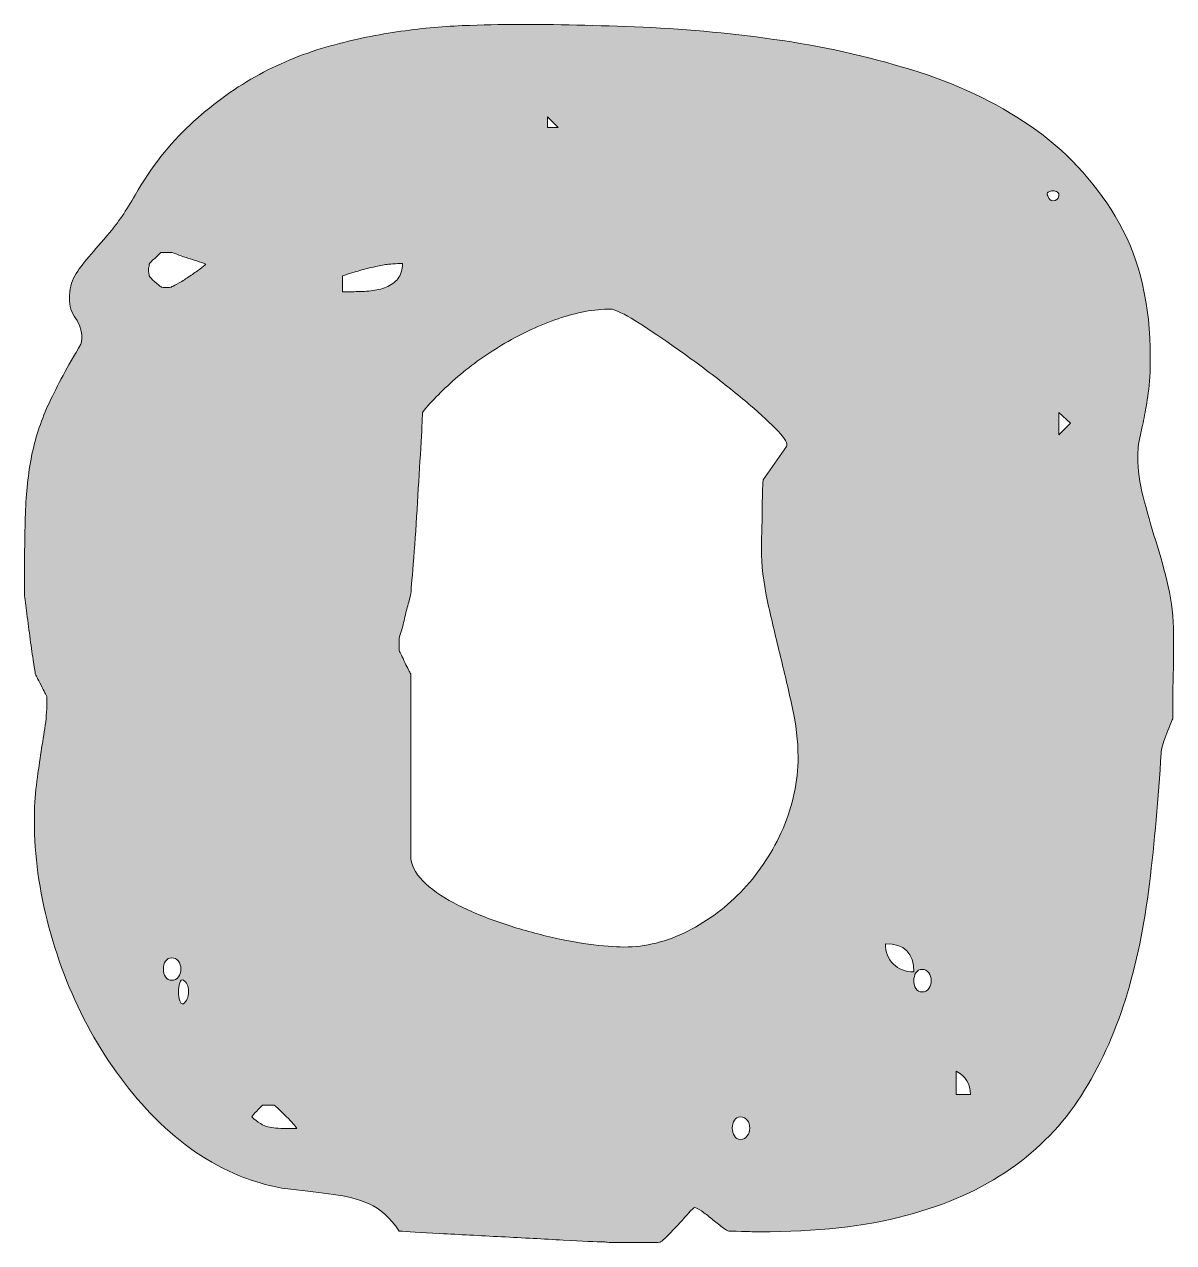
# Model space of a CAD drawing. Header units: inches. Extents: x 150 to 930, y -901 to -180.
# Drawn here: x 252.3 to 375.8, y -596.3 to -465.3 of the extents above; entities that cross this region are included whole.
import ezdxf

# ---------------------------------------------------------------- set-up
doc = ezdxf.new("R2010")
doc.units = ezdxf.units.IN
doc.header["$MEASUREMENT"] = 0
doc.layers.add('Layer 1', color=7, linetype='Continuous')

# ---------------------------------------------------------------- blocks, each defined once
blk = doc.blocks.new('block 3')
at = {"layer": 'Layer 1', "true_color": 0x2a4f7b}
h = blk.add_hatch(color=167, dxfattribs=at)
h.dxf.hatch_style = 2
edge = h.paths.add_edge_path()
edge.add_spline(control_points=[(253.43, -535.13), (253.43, -535.01), (253.37, -534.59), (253.25, -533.87), (253.13, -533.16), (253.01, -532.34), (252.89, -531.41), (252.77, -530.49), (252.66, -529.58), (252.54, -528.68), (252.42, -527.79), (252.33, -527.07), (252.27, -526.53), (252.27, -526.53), (252.27, -526), (252.27, -526), (252.27, -522.6), (252.31, -519.76), (252.4, -517.5), (252.49, -515.23), (252.73, -513.19), (253.12, -511.37), (253.51, -509.55), (254.12, -507.74), (254.95, -505.95), (255.79, -504.16), (256.92, -502.07), (258.35, -499.69), (258.35, -499.63), (258.37, -499.54), (258.4, -499.42), (258.43, -499.3), (258.44, -499.18), (258.44, -499.06), (258.44, -498.22), (258.22, -497.51), (257.77, -496.91), (257.32, -496.32), (257.1, -495.6), (257.1, -494.76), (257.1, -493.81), (257.29, -493.01), (257.68, -492.35), (258.07, -491.69), (258.58, -491.01), (259.2, -490.29), (259.83, -489.57), (260.57, -488.71), (261.44, -487.69), (262.3, -486.68), (263.21, -485.34), (264.17, -483.67), (265.9, -480.68), (267.87, -478.16), (270.08, -476.11), (272.28, -474.05), (274.61, -472.33), (277.06, -470.96), (279.5, -469.59), (282.04, -468.53), (284.66, -467.78), (287.29, -467.04), (289.82, -466.49), (292.27, -466.13), (294.72, -465.77), (297.06, -465.55), (299.3, -465.46), (301.53, -465.37), (303.49, -465.32), (305.16, -465.32), (309.27, -465.32), (313.81, -465.43), (318.76, -465.63), (323.71, -465.84), (328.71, -466.32), (333.75, -467.07), (338.79, -467.81), (343.68, -468.95), (348.43, -470.47), (353.17, -471.99), (357.38, -474.08), (361.05, -476.73), (364.72, -479.39), (367.67, -482.7), (369.91, -486.67), (372.14, -490.63), (373.26, -495.45), (373.26, -501.12), (373.26, -502.61), (373.19, -503.88), (373.04, -504.92), (372.89, -505.97), (372.74, -506.86), (372.59, -507.61), (372.44, -508.35), (372.29, -509.05), (372.14, -509.71), (371.99, -510.37), (371.92, -511.08), (371.92, -511.86), (371.92, -513.17), (372.11, -514.59), (372.5, -516.11), (372.89, -517.63), (373.34, -519.2), (373.84, -520.81), (374.35, -522.42), (374.8, -524.06), (375.19, -525.73), (375.57, -527.4), (375.77, -529.1), (375.77, -530.83), (375.77, -531.19), (375.77, -531.8), (375.77, -532.67), (375.77, -533.53), (375.75, -534.44), (375.72, -535.39), (375.69, -536.35), (375.68, -537.26), (375.68, -538.12), (375.68, -538.99), (375.68, -539.6), (375.68, -539.96), (375.62, -540.08), (375.51, -540.32), (375.36, -540.67), (375.21, -541.03), (375.07, -541.41), (374.92, -541.79), (374.77, -542.18), (374.65, -542.54), (374.56, -542.87), (374.47, -543.2), (374.43, -543.45), (374.43, -543.63), (374.13, -548.52), (373.71, -553.2), (373.17, -557.68), (372.63, -562.15), (371.77, -566.3), (370.58, -570.12), (369.38, -573.94), (367.8, -577.38), (365.83, -580.46), (363.86, -583.53), (361.33, -586.15), (358.23, -588.33), (355.12, -590.51), (351.38, -592.18), (347, -593.34), (342.61, -594.51), (337.38, -595.09), (331.29, -595.09), (330.81, -595.09), (330.16, -595.07), (329.32, -595.04), (328.48, -595.01), (328.04, -595), (327.98, -595), (327.86, -595), (327.62, -594.86), (327.26, -594.59), (326.9, -594.33), (326.53, -594.03), (326.14, -593.7), (325.75, -593.37), (325.38, -593.09), (325.03, -592.85), (324.67, -592.61), (324.43, -592.49), (324.31, -592.49), (324.19, -592.49), (323.96, -592.69), (323.64, -593.07), (323.31, -593.46), (322.94, -593.88), (322.52, -594.33), (322.1, -594.77), (321.71, -595.18), (321.36, -595.53), (321, -595.89), (320.76, -596.1), (320.64, -596.16), (320.64, -596.22), (320.31, -596.25), (319.65, -596.25), (319, -596.25), (318.49, -596.25), (318.13, -596.25), (317.78, -596.25), (317.13, -596.25), (316.21, -596.25), (315.28, -596.25), (314.73, -596.22), (314.55, -596.16), (313.72, -596.16), (312.26, -596.1), (310.17, -595.98), (308.08, -595.86), (305.87, -595.74), (303.55, -595.62), (301.22, -595.5), (299.01, -595.38), (296.92, -595.27), (294.83, -595.15), (293.37, -595.06), (292.54, -595), (291.58, -593.56), (290.51, -592.6), (289.32, -592.09), (288.12, -591.58), (286.84, -591.24), (285.47, -591.06), (284.1, -590.88), (282.57, -590.7), (280.91, -590.52), (279.23, -590.34), (277.41, -589.87), (275.45, -589.09), (272.1, -587.72), (269.08, -585.66), (266.36, -582.92), (263.65, -580.17), (261.32, -577.04), (259.38, -573.52), (257.44, -570), (255.95, -566.27), (254.91, -562.33), (253.86, -558.39), (253.34, -554.61), (253.34, -550.97), (253.34, -549.53), (253.42, -548.24), (253.56, -547.07), (253.71, -545.91), (253.86, -544.84), (254.01, -543.85), (254.16, -542.87), (254.31, -541.91), (254.46, -540.99), (254.61, -540.06), (254.68, -539.12), (254.68, -538.17), (254.68, -538.17), (254.68, -537.54), (254.68, -537.54), (254.62, -537.42), (254.42, -537.02), (254.06, -536.33), (253.7, -535.65), (253.49, -535.25), (253.43, -535.13)], knot_values=[0, 0, 0, 0, 1, 1, 1, 2, 2, 2, 3, 3, 3, 4, 4, 4, 5, 5, 5, 6, 6, 6, 7, 7, 7, 8, 8, 8, 9, 9, 9, 10, 10, 10, 11, 11, 11, 12, 12, 12, 13, 13, 13, 14, 14, 14, 15, 15, 15, 16, 16, 16, 17, 17, 17, 18, 18, 18, 19, 19, 19, 20, 20, 20, 21, 21, 21, 22, 22, 22, 23, 23, 23, 24, 24, 24, 25, 25, 25, 26, 26, 26, 27, 27, 27, 28, 28, 28, 29, 29, 29, 30, 30, 30, 31, 31, 31, 32, 32, 32, 33, 33, 33, 34, 34, 34, 35, 35, 35, 36, 36, 36, 37, 37, 37, 38, 38, 38, 39, 39, 39, 40, 40, 40, 41, 41, 41, 42, 42, 42, 43, 43, 43, 44, 44, 44, 45, 45, 45, 46, 46, 46, 47, 47, 47, 48, 48, 48, 49, 49, 49, 50, 50, 50, 51, 51, 51, 52, 52, 52, 53, 53, 53, 54, 54, 54, 55, 55, 55, 56, 56, 56, 57, 57, 57, 58, 58, 58, 59, 59, 59, 60, 60, 60, 61, 61, 61, 62, 62, 62, 63, 63, 63, 64, 64, 64, 65, 65, 65, 66, 66, 66, 67, 67, 67, 68, 68, 68, 69, 69, 69, 70, 70, 70, 71, 71, 71, 72, 72, 72, 73, 73, 73, 74, 74, 74, 75, 75, 75, 76, 76, 76, 77, 77, 77, 78, 78, 78, 79, 79, 79, 80, 80, 80, 81, 81, 81, 82, 82, 82, 83, 83, 83, 84, 84, 84, 84], degree=3, periodic=1)
edge = h.paths.add_edge_path()
edge.add_spline(control_points=[(265.69, -491.09), (265.69, -491.09), (265.69, -491.36), (265.69, -491.36), (265.63, -491.42), (265.6, -491.54), (265.6, -491.72), (265.6, -491.84), (265.62, -491.96), (265.65, -492.08), (265.68, -492.2), (265.69, -492.29), (265.69, -492.35), (265.75, -492.47), (265.94, -492.68), (266.27, -492.98), (266.6, -493.27), (266.82, -493.45), (266.94, -493.51), (266.94, -493.57), (267.02, -493.6), (267.17, -493.6), (267.32, -493.6), (267.42, -493.6), (267.48, -493.6), (267.6, -493.6), (267.73, -493.6), (267.88, -493.6), (268.03, -493.6), (268.11, -493.57), (268.11, -493.51), (268.29, -493.45), (268.55, -493.32), (268.91, -493.11), (269.27, -492.9), (269.64, -492.66), (270.03, -492.39), (270.42, -492.12), (270.78, -491.87), (271.11, -491.63), (271.43, -491.39), (271.66, -491.22), (271.78, -491.09), (271.66, -491.04), (271.42, -490.95), (271.06, -490.83), (270.7, -490.71), (270.33, -490.59), (269.94, -490.47), (269.55, -490.35), (269.2, -490.23), (268.87, -490.11), (268.54, -489.99), (268.29, -489.9), (268.11, -489.84), (268.11, -489.84), (267.48, -489.84), (267.48, -489.84), (267.48, -489.84), (266.94, -489.84), (266.94, -489.84), (266.82, -489.96), (266.6, -490.17), (266.27, -490.47), (265.94, -490.77), (265.75, -490.98), (265.69, -491.09)], knot_values=[0, 0, 0, 0, 1, 1, 1, 2, 2, 2, 3, 3, 3, 4, 4, 4, 5, 5, 5, 6, 6, 6, 7, 7, 7, 8, 8, 8, 9, 9, 9, 10, 10, 10, 11, 11, 11, 12, 12, 12, 13, 13, 13, 14, 14, 14, 15, 15, 15, 16, 16, 16, 17, 17, 17, 18, 18, 18, 19, 19, 19, 20, 20, 20, 21, 21, 21, 22, 22, 22, 22], degree=3, periodic=1)
edge = h.paths.add_edge_path()
edge.add_spline(control_points=[(268.11, -565.64), (267.81, -565.64), (267.58, -565.76), (267.44, -566), (267.29, -566.24), (267.21, -566.52), (267.21, -566.85), (267.21, -567.18), (267.29, -567.46), (267.44, -567.7), (267.58, -567.94), (267.81, -568.06), (268.11, -568.06), (268.4, -568.06), (268.64, -567.94), (268.82, -567.7), (269, -567.46), (269.09, -567.18), (269.09, -566.85), (269.09, -566.52), (269, -566.24), (268.82, -566), (268.64, -565.76), (268.4, -565.64), (268.11, -565.64)], knot_values=[0, 0, 0, 0, 1, 1, 1, 2, 2, 2, 3, 3, 3, 4, 4, 4, 5, 5, 5, 6, 6, 6, 7, 7, 7, 8, 8, 8, 8], degree=3, periodic=1)
edge = h.paths.add_edge_path()
edge.add_spline(control_points=[(269.36, -568.06), (269.18, -567.94), (269.05, -568.03), (268.96, -568.33), (268.87, -568.63), (268.82, -568.95), (268.82, -569.31), (268.82, -569.67), (268.87, -569.98), (268.96, -570.25), (269.05, -570.52), (269.18, -570.63), (269.36, -570.57), (269.72, -570.33), (269.9, -569.89), (269.9, -569.27), (269.9, -568.64), (269.72, -568.24), (269.36, -568.06)], knot_values=[0, 0, 0, 0, 1, 1, 1, 2, 2, 2, 3, 3, 3, 4, 4, 4, 5, 5, 5, 6, 6, 6, 6], degree=3, periodic=1)
edge = h.paths.add_edge_path()
edge.add_spline(control_points=[(276.7, -582.74), (277.35, -583.33), (277.94, -583.69), (278.44, -583.81), (278.95, -583.93), (279.59, -583.99), (280.37, -583.99), (280.37, -583.99), (281.53, -583.99), (281.53, -583.99), (281.41, -583.75), (281.04, -583.32), (280.41, -582.69), (279.79, -582.06), (279.35, -581.66), (279.11, -581.48), (279.11, -581.48), (278.58, -581.48), (278.58, -581.48), (278.58, -581.48), (277.86, -581.48), (277.86, -581.48), (277.74, -581.6), (277.53, -581.81), (277.24, -582.11), (276.94, -582.41), (276.76, -582.62), (276.7, -582.74)], knot_values=[0, 0, 0, 0, 1, 1, 1, 2, 2, 2, 3, 3, 3, 4, 4, 4, 5, 5, 5, 6, 6, 6, 7, 7, 7, 8, 8, 8, 9, 9, 9, 9], degree=3, periodic=1)
edge = h.paths.add_edge_path()
edge.add_spline(control_points=[(286.45, -494.05), (286.45, -494.05), (287.71, -494.05), (287.71, -494.05), (288.3, -494.05), (288.9, -494.02), (289.5, -493.96), (290.09, -493.9), (290.64, -493.77), (291.15, -493.56), (291.66, -493.35), (292.08, -493.05), (292.4, -492.66), (292.73, -492.27), (292.9, -491.72), (292.9, -491.01), (292.78, -491.01), (292.52, -491.02), (292.14, -491.05), (291.75, -491.08), (291.49, -491.09), (291.38, -491.09), (291.02, -491.16), (290.56, -491.24), (289.99, -491.36), (289.42, -491.48), (288.87, -491.62), (288.33, -491.77), (287.8, -491.92), (287.17, -492.11), (286.45, -492.35), (286.45, -492.35), (286.45, -494.05), (286.45, -494.05)], knot_values=[0, 0, 0, 0, 1, 1, 1, 2, 2, 2, 3, 3, 3, 4, 4, 4, 5, 5, 5, 6, 6, 6, 7, 7, 7, 8, 8, 8, 9, 9, 9, 10, 10, 10, 11, 11, 11, 11], degree=3, periodic=1)
edge = h.paths.add_edge_path()
edge.add_spline(control_points=[(292.54, -532.08), (292.54, -532.08), (292.54, -532.62), (292.54, -532.62), (292.66, -532.86), (292.87, -533.29), (293.16, -533.92), (293.46, -534.54), (293.67, -534.95), (293.79, -535.13), (293.79, -535.13), (293.79, -554.64), (293.79, -554.64), (293.79, -555.59), (294.22, -556.5), (295.09, -557.36), (295.95, -558.23), (297.06, -559.02), (298.4, -559.74), (299.74, -560.45), (301.26, -561.11), (302.96, -561.71), (304.67, -562.3), (306.37, -562.81), (308.07, -563.23), (309.77, -563.65), (311.38, -563.96), (312.9, -564.17), (314.42, -564.38), (315.69, -564.48), (316.7, -564.48), (319.03, -564.48), (321.31, -563.91), (323.55, -562.78), (325.79, -561.65), (327.78, -560.14), (329.54, -558.26), (331.3, -556.38), (332.72, -554.2), (333.8, -551.73), (334.87, -549.25), (335.41, -546.7), (335.41, -544.08), (335.41, -542.35), (335.2, -540.54), (334.78, -538.66), (334.36, -536.78), (333.91, -534.87), (333.44, -532.93), (332.96, -530.99), (332.51, -529.07), (332.09, -527.16), (331.68, -525.25), (331.47, -523.43), (331.47, -521.7), (331.47, -521.22), (331.48, -520.58), (331.51, -519.78), (331.54, -518.97), (331.56, -518.17), (331.56, -517.36), (331.56, -516.56), (331.57, -515.86), (331.6, -515.26), (331.63, -514.66), (331.65, -514.33), (331.65, -514.27), (331.65, -514.27), (334.15, -510.7), (334.15, -510.7), (334.33, -510.4), (334.03, -509.84), (333.26, -509.04), (332.48, -508.23), (331.45, -507.28), (330.17, -506.18), (328.89, -505.07), (327.45, -503.92), (325.87, -502.73), (324.29, -501.54), (322.77, -500.43), (321.31, -499.42), (319.85, -498.4), (318.57, -497.57), (317.46, -496.91), (316.36, -496.26), (315.63, -495.93), (315.27, -495.93), (313.48, -495.93), (311.6, -496.27), (309.63, -496.96), (307.66, -497.64), (305.75, -498.52), (303.9, -499.6), (302.05, -500.67), (300.37, -501.87), (298.85, -503.18), (297.33, -504.49), (296.06, -505.77), (295.04, -507.02), (295.04, -507.74), (294.98, -509.02), (294.87, -510.87), (294.74, -512.72), (294.63, -514.68), (294.51, -516.73), (294.39, -518.79), (294.25, -520.76), (294.11, -522.64), (293.96, -524.52), (293.85, -525.82), (293.79, -526.53), (293.79, -526.65), (293.72, -526.95), (293.57, -527.43), (293.42, -527.91), (293.28, -528.43), (293.16, -529), (293.05, -529.56), (292.91, -530.09), (292.76, -530.56), (292.61, -531.04), (292.54, -531.34), (292.54, -531.46), (292.54, -531.46), (292.54, -532.08), (292.54, -532.08)], knot_values=[0, 0, 0, 0, 1, 1, 1, 2, 2, 2, 3, 3, 3, 4, 4, 4, 5, 5, 5, 6, 6, 6, 7, 7, 7, 8, 8, 8, 9, 9, 9, 10, 10, 10, 11, 11, 11, 12, 12, 12, 13, 13, 13, 14, 14, 14, 15, 15, 15, 16, 16, 16, 17, 17, 17, 18, 18, 18, 19, 19, 19, 20, 20, 20, 21, 21, 21, 22, 22, 22, 23, 23, 23, 24, 24, 24, 25, 25, 25, 26, 26, 26, 27, 27, 27, 28, 28, 28, 29, 29, 29, 30, 30, 30, 31, 31, 31, 32, 32, 32, 33, 33, 33, 34, 34, 34, 35, 35, 35, 36, 36, 36, 37, 37, 37, 38, 38, 38, 39, 39, 39, 40, 40, 40, 41, 41, 41, 42, 42, 42, 42], degree=3, periodic=1)
h.paths.add_polyline_path([(308.47, -476.42), (309.63, -476.42), (308.47, -475.25)])
edge = h.paths.add_edge_path()
edge.add_spline(control_points=[(329.23, -582.74), (328.93, -582.74), (328.71, -582.86), (328.56, -583.1), (328.41, -583.33), (328.34, -583.62), (328.34, -583.94), (328.34, -584.27), (328.41, -584.56), (328.56, -584.79), (328.71, -585.03), (328.93, -585.15), (329.23, -585.15), (329.53, -585.15), (329.77, -585.03), (329.95, -584.79), (330.13, -584.56), (330.22, -584.27), (330.22, -583.94), (330.22, -583.62), (330.13, -583.33), (329.95, -583.1), (329.77, -582.86), (329.53, -582.74), (329.23, -582.74)], knot_values=[0, 0, 0, 0, 1, 1, 1, 2, 2, 2, 3, 3, 3, 4, 4, 4, 5, 5, 5, 6, 6, 6, 7, 7, 7, 8, 8, 8, 8], degree=3, periodic=1)
edge = h.paths.add_edge_path()
edge.add_spline(control_points=[(347.85, -567.16), (347.85, -565.14), (346.83, -564.12), (344.8, -564.12), (344.8, -565.02), (345.08, -565.75), (345.65, -566.31), (346.22, -566.88), (346.95, -567.16), (347.85, -567.16)], knot_values=[0, 0, 0, 0, 1, 1, 1, 2, 2, 2, 3, 3, 3, 3], degree=3, periodic=1)
edge = h.paths.add_edge_path()
edge.add_spline(control_points=[(348.74, -566.89), (348.44, -566.89), (348.22, -567.02), (348.07, -567.25), (347.92, -567.49), (347.85, -567.78), (347.85, -568.1), (347.85, -568.43), (347.92, -568.72), (348.07, -568.95), (348.22, -569.19), (348.44, -569.31), (348.74, -569.31), (349.04, -569.31), (349.28, -569.19), (349.46, -568.95), (349.63, -568.72), (349.72, -568.43), (349.72, -568.1), (349.72, -567.78), (349.63, -567.49), (349.46, -567.25), (349.28, -567.02), (349.04, -566.89), (348.74, -566.89)], knot_values=[0, 0, 0, 0, 1, 1, 1, 2, 2, 2, 3, 3, 3, 4, 4, 4, 5, 5, 5, 6, 6, 6, 7, 7, 7, 8, 8, 8, 8], degree=3, periodic=1)
edge = h.paths.add_edge_path()
edge.add_spline(control_points=[(353.93, -580.32), (353.93, -579.19), (353.42, -578.35), (352.41, -577.81), (352.41, -577.81), (352.41, -580.32), (352.41, -580.32), (352.41, -580.32), (353.93, -580.32), (353.93, -580.32)], knot_values=[0, 0, 0, 0, 1, 1, 1, 2, 2, 2, 3, 3, 3, 3], degree=3, periodic=1)
edge = h.paths.add_edge_path()
edge.add_spline(control_points=[(363.42, -483.76), (363.48, -483.58), (363.43, -483.44), (363.28, -483.35), (363.13, -483.26), (362.97, -483.22), (362.79, -483.22), (362.61, -483.22), (362.45, -483.26), (362.3, -483.35), (362.15, -483.44), (362.13, -483.58), (362.25, -483.76), (362.37, -484.11), (362.55, -484.29), (362.79, -484.29), (363.15, -484.29), (363.36, -484.11), (363.42, -483.76)], knot_values=[0, 0, 0, 0, 1, 1, 1, 2, 2, 2, 3, 3, 3, 4, 4, 4, 5, 5, 5, 6, 6, 6, 6], degree=3, periodic=1)
h.paths.add_polyline_path([(363.42, -507.02), (363.42, -509.44), (364.67, -508.19)])
at = {"layer": 'Layer 1', "lineweight": 0}
for points in [[(308.47, -476.42), (309.63, -476.42), (308.47, -475.25), (308.47, -476.42)], [(363.42, -507.02), (363.42, -509.44), (364.67, -508.19), (363.42, -507.02)]]:
    blk.add_lwpolyline(points, dxfattribs=at)
for points, knots in [([(253.43, -535.13), (253.43, -535.01), (253.37, -534.59), (253.25, -533.87), (253.13, -533.16), (253.01, -532.34), (252.89, -531.41), (252.77, -530.49), (252.66, -529.58), (252.54, -528.68), (252.42, -527.79), (252.33, -527.07), (252.27, -526.53), (252.27, -526.53), (252.27, -526), (252.27, -526), (252.27, -522.6), (252.31, -519.76), (252.4, -517.5), (252.49, -515.23), (252.73, -513.19), (253.12, -511.37), (253.51, -509.55), (254.12, -507.74), (254.95, -505.95), (255.79, -504.16), (256.92, -502.07), (258.35, -499.69), (258.35, -499.63), (258.37, -499.54), (258.4, -499.42), (258.43, -499.3), (258.44, -499.18), (258.44, -499.06), (258.44, -498.22), (258.22, -497.51), (257.77, -496.91), (257.32, -496.32), (257.1, -495.6), (257.1, -494.76), (257.1, -493.81), (257.29, -493.01), (257.68, -492.35), (258.07, -491.69), (258.58, -491.01), (259.2, -490.29), (259.83, -489.57), (260.57, -488.71), (261.44, -487.69), (262.3, -486.68), (263.21, -485.34), (264.17, -483.67), (265.9, -480.68), (267.87, -478.16), (270.08, -476.11), (272.28, -474.05), (274.61, -472.33), (277.06, -470.96), (279.5, -469.59), (282.04, -468.53), (284.66, -467.78), (287.29, -467.04), (289.82, -466.49), (292.27, -466.13), (294.72, -465.77), (297.06, -465.55), (299.3, -465.46), (301.53, -465.37), (303.49, -465.32), (305.16, -465.32), (309.27, -465.32), (313.81, -465.43), (318.76, -465.63), (323.71, -465.84), (328.71, -466.32), (333.75, -467.07), (338.79, -467.81), (343.68, -468.95), (348.43, -470.47), (353.17, -471.99), (357.38, -474.08), (361.05, -476.73), (364.72, -479.39), (367.67, -482.7), (369.91, -486.67), (372.14, -490.63), (373.26, -495.45), (373.26, -501.12), (373.26, -502.61), (373.19, -503.88), (373.04, -504.92), (372.89, -505.97), (372.74, -506.86), (372.59, -507.61), (372.44, -508.35), (372.29, -509.05), (372.14, -509.71), (371.99, -510.37), (371.92, -511.08), (371.92, -511.86), (371.92, -513.17), (372.11, -514.59), (372.5, -516.11), (372.89, -517.63), (373.34, -519.2), (373.84, -520.81), (374.35, -522.42), (374.8, -524.06), (375.19, -525.73), (375.57, -527.4), (375.77, -529.1), (375.77, -530.83), (375.77, -531.19), (375.77, -531.8), (375.77, -532.67), (375.77, -533.53), (375.75, -534.44), (375.72, -535.39), (375.69, -536.35), (375.68, -537.26), (375.68, -538.12), (375.68, -538.99), (375.68, -539.6), (375.68, -539.96), (375.62, -540.08), (375.51, -540.32), (375.36, -540.67), (375.21, -541.03), (375.07, -541.41), (374.92, -541.79), (374.77, -542.18), (374.65, -542.54), (374.56, -542.87), (374.47, -543.2), (374.43, -543.45), (374.43, -543.63), (374.13, -548.52), (373.71, -553.2), (373.17, -557.68), (372.63, -562.15), (371.77, -566.3), (370.58, -570.12), (369.38, -573.94), (367.8, -577.38), (365.83, -580.46), (363.86, -583.53), (361.33, -586.15), (358.23, -588.33), (355.12, -590.51), (351.38, -592.18), (347, -593.34), (342.61, -594.51), (337.38, -595.09), (331.29, -595.09), (330.81, -595.09), (330.16, -595.07), (329.32, -595.04), (328.48, -595.01), (328.04, -595), (327.98, -595), (327.86, -595), (327.62, -594.86), (327.26, -594.59), (326.9, -594.33), (326.53, -594.03), (326.14, -593.7), (325.75, -593.37), (325.38, -593.09), (325.03, -592.85), (324.67, -592.61), (324.43, -592.49), (324.31, -592.49), (324.19, -592.49), (323.96, -592.69), (323.64, -593.07), (323.31, -593.46), (322.94, -593.88), (322.52, -594.33), (322.1, -594.77), (321.71, -595.18), (321.36, -595.53), (321, -595.89), (320.76, -596.1), (320.64, -596.16), (320.64, -596.22), (320.31, -596.25), (319.65, -596.25), (319, -596.25), (318.49, -596.25), (318.13, -596.25), (317.78, -596.25), (317.13, -596.25), (316.21, -596.25), (315.28, -596.25), (314.73, -596.22), (314.55, -596.16), (313.72, -596.16), (312.26, -596.1), (310.17, -595.98), (308.08, -595.86), (305.87, -595.74), (303.55, -595.62), (301.22, -595.5), (299.01, -595.38), (296.92, -595.27), (294.83, -595.15), (293.37, -595.06), (292.54, -595), (291.58, -593.56), (290.51, -592.6), (289.32, -592.09), (288.12, -591.58), (286.84, -591.24), (285.47, -591.06), (284.1, -590.88), (282.57, -590.7), (280.91, -590.52), (279.23, -590.34), (277.41, -589.87), (275.45, -589.09), (272.1, -587.72), (269.08, -585.66), (266.36, -582.92), (263.65, -580.17), (261.32, -577.04), (259.38, -573.52), (257.44, -570), (255.95, -566.27), (254.91, -562.33), (253.86, -558.39), (253.34, -554.61), (253.34, -550.97), (253.34, -549.53), (253.42, -548.24), (253.56, -547.07), (253.71, -545.91), (253.86, -544.84), (254.01, -543.85), (254.16, -542.87), (254.31, -541.91), (254.46, -540.99), (254.61, -540.06), (254.68, -539.12), (254.68, -538.17), (254.68, -538.17), (254.68, -537.54), (254.68, -537.54), (254.62, -537.42), (254.42, -537.02), (254.06, -536.33), (253.7, -535.65), (253.49, -535.25), (253.43, -535.13)], [0, 0, 0, 0, 1, 1, 1, 2, 2, 2, 3, 3, 3, 4, 4, 4, 5, 5, 5, 6, 6, 6, 7, 7, 7, 8, 8, 8, 9, 9, 9, 10, 10, 10, 11, 11, 11, 12, 12, 12, 13, 13, 13, 14, 14, 14, 15, 15, 15, 16, 16, 16, 17, 17, 17, 18, 18, 18, 19, 19, 19, 20, 20, 20, 21, 21, 21, 22, 22, 22, 23, 23, 23, 24, 24, 24, 25, 25, 25, 26, 26, 26, 27, 27, 27, 28, 28, 28, 29, 29, 29, 30, 30, 30, 31, 31, 31, 32, 32, 32, 33, 33, 33, 34, 34, 34, 35, 35, 35, 36, 36, 36, 37, 37, 37, 38, 38, 38, 39, 39, 39, 40, 40, 40, 41, 41, 41, 42, 42, 42, 43, 43, 43, 44, 44, 44, 45, 45, 45, 46, 46, 46, 47, 47, 47, 48, 48, 48, 49, 49, 49, 50, 50, 50, 51, 51, 51, 52, 52, 52, 53, 53, 53, 54, 54, 54, 55, 55, 55, 56, 56, 56, 57, 57, 57, 58, 58, 58, 59, 59, 59, 60, 60, 60, 61, 61, 61, 62, 62, 62, 63, 63, 63, 64, 64, 64, 65, 65, 65, 66, 66, 66, 67, 67, 67, 68, 68, 68, 69, 69, 69, 70, 70, 70, 71, 71, 71, 72, 72, 72, 73, 73, 73, 74, 74, 74, 75, 75, 75, 76, 76, 76, 77, 77, 77, 78, 78, 78, 79, 79, 79, 80, 80, 80, 81, 81, 81, 82, 82, 82, 83, 83, 83, 84, 84, 84, 84]), ([(363.42, -483.76), (363.48, -483.58), (363.43, -483.44), (363.28, -483.35), (363.13, -483.26), (362.97, -483.22), (362.79, -483.22), (362.61, -483.22), (362.45, -483.26), (362.3, -483.35), (362.15, -483.44), (362.13, -483.58), (362.25, -483.76), (362.37, -484.11), (362.55, -484.29), (362.79, -484.29), (363.15, -484.29), (363.36, -484.11), (363.42, -483.76)], [0, 0, 0, 0, 1, 1, 1, 2, 2, 2, 3, 3, 3, 4, 4, 4, 5, 5, 5, 6, 6, 6, 6]), ([(265.69, -491.09), (265.69, -491.09), (265.69, -491.36), (265.69, -491.36), (265.63, -491.42), (265.6, -491.54), (265.6, -491.72), (265.6, -491.84), (265.62, -491.96), (265.65, -492.08), (265.68, -492.2), (265.69, -492.29), (265.69, -492.35), (265.75, -492.47), (265.94, -492.68), (266.27, -492.98), (266.6, -493.27), (266.82, -493.45), (266.94, -493.51), (266.94, -493.57), (267.02, -493.6), (267.17, -493.6), (267.32, -493.6), (267.42, -493.6), (267.48, -493.6), (267.6, -493.6), (267.73, -493.6), (267.88, -493.6), (268.03, -493.6), (268.11, -493.57), (268.11, -493.51), (268.29, -493.45), (268.55, -493.32), (268.91, -493.11), (269.27, -492.9), (269.64, -492.66), (270.03, -492.39), (270.42, -492.12), (270.78, -491.87), (271.11, -491.63), (271.43, -491.39), (271.66, -491.22), (271.78, -491.09), (271.66, -491.04), (271.42, -490.95), (271.06, -490.83), (270.7, -490.71), (270.33, -490.59), (269.94, -490.47), (269.55, -490.35), (269.2, -490.23), (268.87, -490.11), (268.54, -489.99), (268.29, -489.9), (268.11, -489.84), (268.11, -489.84), (267.48, -489.84), (267.48, -489.84), (267.48, -489.84), (266.94, -489.84), (266.94, -489.84), (266.82, -489.96), (266.6, -490.17), (266.27, -490.47), (265.94, -490.77), (265.75, -490.98), (265.69, -491.09)], [0, 0, 0, 0, 1, 1, 1, 2, 2, 2, 3, 3, 3, 4, 4, 4, 5, 5, 5, 6, 6, 6, 7, 7, 7, 8, 8, 8, 9, 9, 9, 10, 10, 10, 11, 11, 11, 12, 12, 12, 13, 13, 13, 14, 14, 14, 15, 15, 15, 16, 16, 16, 17, 17, 17, 18, 18, 18, 19, 19, 19, 20, 20, 20, 21, 21, 21, 22, 22, 22, 22]), ([(286.45, -494.05), (286.45, -494.05), (287.71, -494.05), (287.71, -494.05), (288.3, -494.05), (288.9, -494.02), (289.5, -493.96), (290.09, -493.9), (290.64, -493.77), (291.15, -493.56), (291.66, -493.35), (292.08, -493.05), (292.4, -492.66), (292.73, -492.27), (292.9, -491.72), (292.9, -491.01), (292.78, -491.01), (292.52, -491.02), (292.14, -491.05), (291.75, -491.08), (291.49, -491.09), (291.38, -491.09), (291.02, -491.16), (290.56, -491.24), (289.99, -491.36), (289.42, -491.48), (288.87, -491.62), (288.33, -491.77), (287.8, -491.92), (287.17, -492.11), (286.45, -492.35), (286.45, -492.35), (286.45, -494.05), (286.45, -494.05)], [0, 0, 0, 0, 1, 1, 1, 2, 2, 2, 3, 3, 3, 4, 4, 4, 5, 5, 5, 6, 6, 6, 7, 7, 7, 8, 8, 8, 9, 9, 9, 10, 10, 10, 11, 11, 11, 11]), ([(292.54, -532.08), (292.54, -532.08), (292.54, -532.62), (292.54, -532.62), (292.66, -532.86), (292.87, -533.29), (293.16, -533.92), (293.46, -534.54), (293.67, -534.95), (293.79, -535.13), (293.79, -535.13), (293.79, -554.64), (293.79, -554.64), (293.79, -555.59), (294.22, -556.5), (295.09, -557.36), (295.95, -558.23), (297.06, -559.02), (298.4, -559.74), (299.74, -560.45), (301.26, -561.11), (302.96, -561.71), (304.67, -562.3), (306.37, -562.81), (308.07, -563.23), (309.77, -563.65), (311.38, -563.96), (312.9, -564.17), (314.42, -564.38), (315.69, -564.48), (316.7, -564.48), (319.03, -564.48), (321.31, -563.91), (323.55, -562.78), (325.79, -561.65), (327.78, -560.14), (329.54, -558.26), (331.3, -556.38), (332.72, -554.2), (333.8, -551.73), (334.87, -549.25), (335.41, -546.7), (335.41, -544.08), (335.41, -542.35), (335.2, -540.54), (334.78, -538.66), (334.36, -536.78), (333.91, -534.87), (333.44, -532.93), (332.96, -530.99), (332.51, -529.07), (332.09, -527.16), (331.68, -525.25), (331.47, -523.43), (331.47, -521.7), (331.47, -521.22), (331.48, -520.58), (331.51, -519.78), (331.54, -518.97), (331.56, -518.17), (331.56, -517.36), (331.56, -516.56), (331.57, -515.86), (331.6, -515.26), (331.63, -514.66), (331.65, -514.33), (331.65, -514.27), (331.65, -514.27), (334.15, -510.7), (334.15, -510.7), (334.33, -510.4), (334.03, -509.84), (333.26, -509.04), (332.48, -508.23), (331.45, -507.28), (330.17, -506.18), (328.89, -505.07), (327.45, -503.92), (325.87, -502.73), (324.29, -501.54), (322.77, -500.43), (321.31, -499.42), (319.85, -498.4), (318.57, -497.57), (317.46, -496.91), (316.36, -496.26), (315.63, -495.93), (315.27, -495.93), (313.48, -495.93), (311.6, -496.27), (309.63, -496.96), (307.66, -497.64), (305.75, -498.52), (303.9, -499.6), (302.05, -500.67), (300.37, -501.87), (298.85, -503.18), (297.33, -504.49), (296.06, -505.77), (295.04, -507.02), (295.04, -507.74), (294.98, -509.02), (294.87, -510.87), (294.74, -512.72), (294.63, -514.68), (294.51, -516.73), (294.39, -518.79), (294.25, -520.76), (294.11, -522.64), (293.96, -524.52), (293.85, -525.82), (293.79, -526.53), (293.79, -526.65), (293.72, -526.95), (293.57, -527.43), (293.42, -527.91), (293.28, -528.43), (293.16, -529), (293.05, -529.56), (292.91, -530.09), (292.76, -530.56), (292.61, -531.04), (292.54, -531.34), (292.54, -531.46), (292.54, -531.46), (292.54, -532.08), (292.54, -532.08)], [0, 0, 0, 0, 1, 1, 1, 2, 2, 2, 3, 3, 3, 4, 4, 4, 5, 5, 5, 6, 6, 6, 7, 7, 7, 8, 8, 8, 9, 9, 9, 10, 10, 10, 11, 11, 11, 12, 12, 12, 13, 13, 13, 14, 14, 14, 15, 15, 15, 16, 16, 16, 17, 17, 17, 18, 18, 18, 19, 19, 19, 20, 20, 20, 21, 21, 21, 22, 22, 22, 23, 23, 23, 24, 24, 24, 25, 25, 25, 26, 26, 26, 27, 27, 27, 28, 28, 28, 29, 29, 29, 30, 30, 30, 31, 31, 31, 32, 32, 32, 33, 33, 33, 34, 34, 34, 35, 35, 35, 36, 36, 36, 37, 37, 37, 38, 38, 38, 39, 39, 39, 40, 40, 40, 41, 41, 41, 42, 42, 42, 42]), ([(347.85, -567.16), (347.85, -565.14), (346.83, -564.12), (344.8, -564.12), (344.8, -565.02), (345.08, -565.75), (345.65, -566.31), (346.22, -566.88), (346.95, -567.16), (347.85, -567.16)], [0, 0, 0, 0, 1, 1, 1, 2, 2, 2, 3, 3, 3, 3]), ([(268.11, -565.64), (267.81, -565.64), (267.58, -565.76), (267.44, -566), (267.29, -566.24), (267.21, -566.52), (267.21, -566.85), (267.21, -567.18), (267.29, -567.46), (267.44, -567.7), (267.58, -567.94), (267.81, -568.06), (268.11, -568.06), (268.4, -568.06), (268.64, -567.94), (268.82, -567.7), (269, -567.46), (269.09, -567.18), (269.09, -566.85), (269.09, -566.52), (269, -566.24), (268.82, -566), (268.64, -565.76), (268.4, -565.64), (268.11, -565.64)], [0, 0, 0, 0, 1, 1, 1, 2, 2, 2, 3, 3, 3, 4, 4, 4, 5, 5, 5, 6, 6, 6, 7, 7, 7, 8, 8, 8, 8]), ([(348.74, -566.89), (348.44, -566.89), (348.22, -567.02), (348.07, -567.25), (347.92, -567.49), (347.85, -567.78), (347.85, -568.1), (347.85, -568.43), (347.92, -568.72), (348.07, -568.95), (348.22, -569.19), (348.44, -569.31), (348.74, -569.31), (349.04, -569.31), (349.28, -569.19), (349.46, -568.95), (349.63, -568.72), (349.72, -568.43), (349.72, -568.1), (349.72, -567.78), (349.63, -567.49), (349.46, -567.25), (349.28, -567.02), (349.04, -566.89), (348.74, -566.89)], [0, 0, 0, 0, 1, 1, 1, 2, 2, 2, 3, 3, 3, 4, 4, 4, 5, 5, 5, 6, 6, 6, 7, 7, 7, 8, 8, 8, 8]), ([(269.36, -568.06), (269.18, -567.94), (269.05, -568.03), (268.96, -568.33), (268.87, -568.63), (268.82, -568.95), (268.82, -569.31), (268.82, -569.67), (268.87, -569.98), (268.96, -570.25), (269.05, -570.52), (269.18, -570.63), (269.36, -570.57), (269.72, -570.33), (269.9, -569.89), (269.9, -569.27), (269.9, -568.64), (269.72, -568.24), (269.36, -568.06)], [0, 0, 0, 0, 1, 1, 1, 2, 2, 2, 3, 3, 3, 4, 4, 4, 5, 5, 5, 6, 6, 6, 6]), ([(353.93, -580.32), (353.93, -579.19), (353.42, -578.35), (352.41, -577.81), (352.41, -577.81), (352.41, -580.32), (352.41, -580.32), (352.41, -580.32), (353.93, -580.32), (353.93, -580.32)], [0, 0, 0, 0, 1, 1, 1, 2, 2, 2, 3, 3, 3, 3]), ([(276.7, -582.74), (277.35, -583.33), (277.94, -583.69), (278.44, -583.81), (278.95, -583.93), (279.59, -583.99), (280.37, -583.99), (280.37, -583.99), (281.53, -583.99), (281.53, -583.99), (281.41, -583.75), (281.04, -583.32), (280.41, -582.69), (279.79, -582.06), (279.35, -581.66), (279.11, -581.48), (279.11, -581.48), (278.58, -581.48), (278.58, -581.48), (278.58, -581.48), (277.86, -581.48), (277.86, -581.48), (277.74, -581.6), (277.53, -581.81), (277.24, -582.11), (276.94, -582.41), (276.76, -582.62), (276.7, -582.74)], [0, 0, 0, 0, 1, 1, 1, 2, 2, 2, 3, 3, 3, 4, 4, 4, 5, 5, 5, 6, 6, 6, 7, 7, 7, 8, 8, 8, 9, 9, 9, 9]), ([(329.23, -582.74), (328.93, -582.74), (328.71, -582.86), (328.56, -583.1), (328.41, -583.33), (328.34, -583.62), (328.34, -583.94), (328.34, -584.27), (328.41, -584.56), (328.56, -584.79), (328.71, -585.03), (328.93, -585.15), (329.23, -585.15), (329.53, -585.15), (329.77, -585.03), (329.95, -584.79), (330.13, -584.56), (330.22, -584.27), (330.22, -583.94), (330.22, -583.62), (330.13, -583.33), (329.95, -583.1), (329.77, -582.86), (329.53, -582.74), (329.23, -582.74)], [0, 0, 0, 0, 1, 1, 1, 2, 2, 2, 3, 3, 3, 4, 4, 4, 5, 5, 5, 6, 6, 6, 7, 7, 7, 8, 8, 8, 8])]:
    blk.add_open_spline(points, degree=3, knots=knots, dxfattribs=at)
blk = doc.blocks.new('block 2')
at = {"layer": 'Layer 1'}
blk.add_blockref('block 3', (0, 0), dxfattribs=at)

msp = doc.modelspace()

# ---------------------------------------------------------------- block references
at = {"layer": 'Layer 1'}
msp.add_blockref('block 2', (0, 0), dxfattribs=at)

doc.saveas('drawing.dxf')
